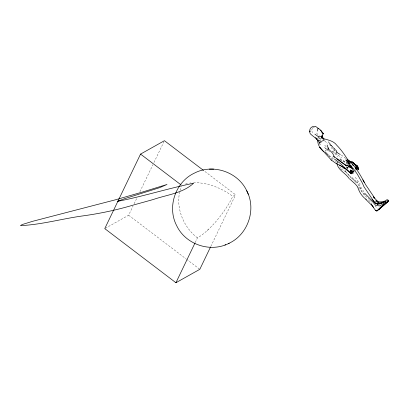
<?xml version="1.0" encoding="UTF-8"?>
<svg xmlns="http://www.w3.org/2000/svg" width="409" height="409" viewBox="0 0 409 409"><rect width="100%" height="100%" fill="white"/><g stroke="black" fill="none" stroke-linecap="round" stroke-linejoin="round"><path stroke-width="0.31" stroke-dasharray="2.04 1.53" d="M330.17 145.773L329.828 143.043L330.17 145.773L334.552 150.031L337.543 154.709L341.633 157.94M320.712 139.704L320.917 138.487L318.509 139.469M312.415 128.043L311.73 130.108L312.415 132.71M105.312 228.299L128.641 215.216L133.048 206.044M134.147 203.748L136.903 198.017M139.929 191.714L152.874 164.771M153.973 162.48L163.886 141.841M195.246 242.496L197.455 237.895A39.157 11.682 -52.7 0 0 231.402 199.163L232.808 196.376L235.599 194.812L204.086 170.844M210.819 246.397L235.599 194.812M346.438 169.663L348.039 167M355.631 170.384L356.326 169.387M324.649 151.519L327.384 148.339M364.7 195.144L361.853 191.458L359.542 186.678L356.801 182.741L350.222 176.99L345.533 171.637L344.961 170.855L345.881 169.909M208.37 229.49L207.353 230.441M346.5 166.243L347.195 167.92L348.105 167.092M346.311 169.536L348.028 168.038L346.98 168.191M346.418 167.966L348.361 166.463M327.737 149.945L326.919 150.558L327.082 149.28L324.255 147.312L330.927 152.618M355.181 170.175L355.942 169.653M346.403 168.033L348.264 166.8M347.195 167.92L348.877 167.209M344.312 168.677L342.149 169.121L339.577 166.954M328.56 149.326L327.082 149.28L328.1 150.031M312.588 127.526L314.368 127.603M339.772 159.597L344.352 161.376L347.384 163.401M345.533 171.637L341.474 169.617L340.308 168.406M347.865 164.009L340.002 159.781M340.743 154.806L336.387 152.439L331.576 148.099M328.846 155.722L331.96 157.455L333.657 158.978M339.976 158.712L347.277 163.104M128.641 215.216L186.08 258.892M186.586 259.28L199.295 268.943M332.737 151.248L337.87 155.205M345.717 158.482L342.313 155.701L337.435 152.664L328.054 141.381C330.579 146.315 336.04 148.733 338.478 153.738L337.435 152.664L335.861 149.888L330.206 144.566M331.955 151.049L335.262 153.794L337.527 156.652M324.884 141.1L327.808 143.605M369.511 199.638L364.465 195.211L361.76 191.463L359.542 186.678M349.542 162.731L351.392 164.398M351.919 177.44L357.64 182.603M328.775 155.481L334.051 160.732M324.736 145.251L327.312 147.813M370.396 200.538L371.275 201.438M349.46 175.676L355.82 182.24M317.006 137.899L318.136 139.075M316.54 133.058L319.311 136.013M344.961 170.855L349.92 176.202M368.627 200.073L371.474 203.396M355.283 177.327L360.222 184.127M375.073 205.584L377.216 208.575M335.579 161.274L336.29 162.291M356.812 181.09L364.107 192.056M336.904 161.555L337.65 163.237M337.144 162.107L337.619 163.201M358.591 187.465L360.094 190.937M185.446 184.076A39.157 21.171 25.7 0 1 188.053 183.375M189.919 183.038A39.157 21.171 25.7 0 1 190.763 182.925M193.488 182.711A39.157 21.171 25.7 0 1 232.808 196.376M197.455 237.895A39.157 30.798 60.7 0 1 179.694 192.077M180.139 190.379A39.157 30.798 60.7 0 1 181.499 186.611"/><path stroke-width="0.61" d="M320.135 144.638C318.652 139.326 313.826 137.24 310.262 133.769C308.913 131.223 309.71 127.991 312.364 126.683L315.457 126.294L320.687 130.185L323.478 133.677L322.195 135.302L322.19 136.591L322.727 138.712L324.46 140.067L319.296 142.24L321.116 142.496M317.297 131.09L317.604 128.702L318.918 128.769M386.878 199.919L388.55 200.308L387.926 201.642L379.22 209.183L388.115 201.443L388.55 200.308L386.878 199.919L382.047 202.481L378.606 203.058L378.785 201.903L376.899 200.712L373.218 196.432M364.577 193.14L370.283 198.968L375.523 205.2L379.399 205.972L383.811 203.8L384.051 202.44L385.401 201.366L386.638 202.593L376.822 211.075L375.344 210.195L372.277 205.829L365.753 199.341M322.195 135.302L321.208 138.232L322.19 136.591L323.473 138.574C328.202 140.175 333.647 140.778 336.858 145.338C341.827 150.379 345.646 156.218 349.235 162.261L349.404 163.989M203.575 170.461L164.438 140.696L140.553 154.096L104.76 228.611L175.921 282.726L199.802 269.326L210.543 246.975M175.921 282.726L194.97 243.069M375.344 210.195L376.536 210.548L376.822 211.075L380.922 206.872L384.588 204.408L385.595 202.486L385.401 201.366L381.346 203.508M382.343 206.463L384.388 204.142M381.474 206.923L378.054 210.088M379.22 209.183L383.335 205.206M352.307 164.449L353.887 163.145L352.205 161.852L349.915 161.458L353.887 163.145L352.261 164.484M386.086 202.838L387.926 201.642M382.047 202.481L383.371 201.744L378.785 201.903M229.147 243.237C248.064 234.398 256.55 209.321 246.77 190.834C237.926 171.846 212.792 163.385 194.285 173.176C175.354 182.031 166.913 207.128 176.657 225.635C185.528 244.582 210.645 253.023 229.147 243.237L228.416 243.549M224.976 245.022L225.686 244.71M336.725 158.891L345.605 165.308L347.829 165.492M386.03 202.286L388.115 201.443M309.572 131.458L310.927 130.992M314.879 134.121L318.677 136.908L321.765 136.146M348.913 164.49L348.683 163.375L345.82 159.904L353.064 168.252L357.256 174.055L362.323 183.007L364.076 186.933L374.946 203.048L377.456 204.127L382.282 202.956M323.478 133.677L322.675 133.825L320.687 130.185M345.605 165.308L348.192 165.016L351.418 166.223L351.484 167.424L349.439 166.974L348.637 166.212L351.418 166.223L349.025 165.737M377.456 204.127L380.278 203.835M350.748 162.69L352.553 162.629M350.216 166.243L351.418 166.223M213.656 169.121L209.347 169.142M317.762 140.318L320.334 140.318M380.268 203.764L376.827 203.687L377.809 204.413M385.595 202.486L386.638 202.593M352.481 164.996L353.647 165.256M350.498 166.964L351.484 167.424L348.637 166.212L352.272 168.457L353.918 171.872L350.615 170.333L353.207 173.043L349.986 171.437L351.254 173.845L344.255 167.859L339.404 165.057M348.892 160.931L350.431 161.703L347.261 159.587M333.125 156.453C337.998 158.487 341.408 162.705 346.04 165.129M349.915 167.22L352.272 168.457M353.918 171.872L350.314 169.934L353.207 173.043L350.482 171.555M375.442 201.064L378.606 203.058M357.691 166.131L353.667 163.349L356.203 166.565L358.437 168.344L357.691 166.131L354.761 164.244L352.205 161.852M376.658 203.825L375.094 202.818L371.899 199.357M344.986 168.6L340.886 165.849L335.763 163.247L331.004 159.873M350.717 172.767L352.118 173.733L350.303 171.673M334.485 159.065L340.319 163.442L351.254 173.845M140.553 154.096L180.957 184.817M383.811 203.8L384.588 204.408M373.816 201.785L375.805 203.385M347.108 159.127C354.792 165.236 359.802 173.943 364.373 182.46M366.3 199.485C362.062 196.586 359.306 192.215 357.778 187.373M349.48 178.805L355.457 184.183L357.793 187.036M322.302 137.455L323.473 138.574M346.679 169.403L348.846 171.483M325.247 152.01L328.269 155.037M328.023 147.905L328.698 149.193L332.67 153.298L334.434 157.107M357.415 168.293L356.842 166.673L358.437 168.344L353.667 163.349M331.454 160.149L319.71 147.322L318.325 144.362L317.389 140.261L315.651 137.45M349.986 171.437L352.118 173.733M323.488 151.519L319.71 147.322L321.75 149.883M373.575 197.445L374.373 198.345M375.968 200.149L376.766 201.049M349.015 178.396C345.324 172.854 338.366 170.425 336.811 163.416M355.314 166.903L358.499 169.817L356.842 166.673M347.042 159.259L349.235 162.261M357.773 168.799L358.499 169.817L356.203 166.565L355.902 167.67L356.326 169.387L355.528 167.762M371.203 204.014L373.504 207.271M374.547 197.859L365.897 185.093L362.855 179.807M376.899 200.712L377.43 201.555M248.289 194.301L246.714 190.722M328.698 149.193L327.103 144.996M318.677 136.908L319.332 138.774M193.309 183.483C182.491 193.334 166.724 194.832 153.375 199.474A622.002 130.384 -20 0 1 134.178 204.802C116.846 210.022 99.157 213.738 81.227 216.126C60.987 219.04 40.844 224.745 20.45 225.615L22.27 224.526L32.71 221.284L115.834 199.699L142.439 192.051L167.041 184.459L159.561 187.695L124.765 198.641L117.209 201.427C142.736 196.53 167.649 188.544 193.094 183.324L193.309 183.483"/></g></svg>
